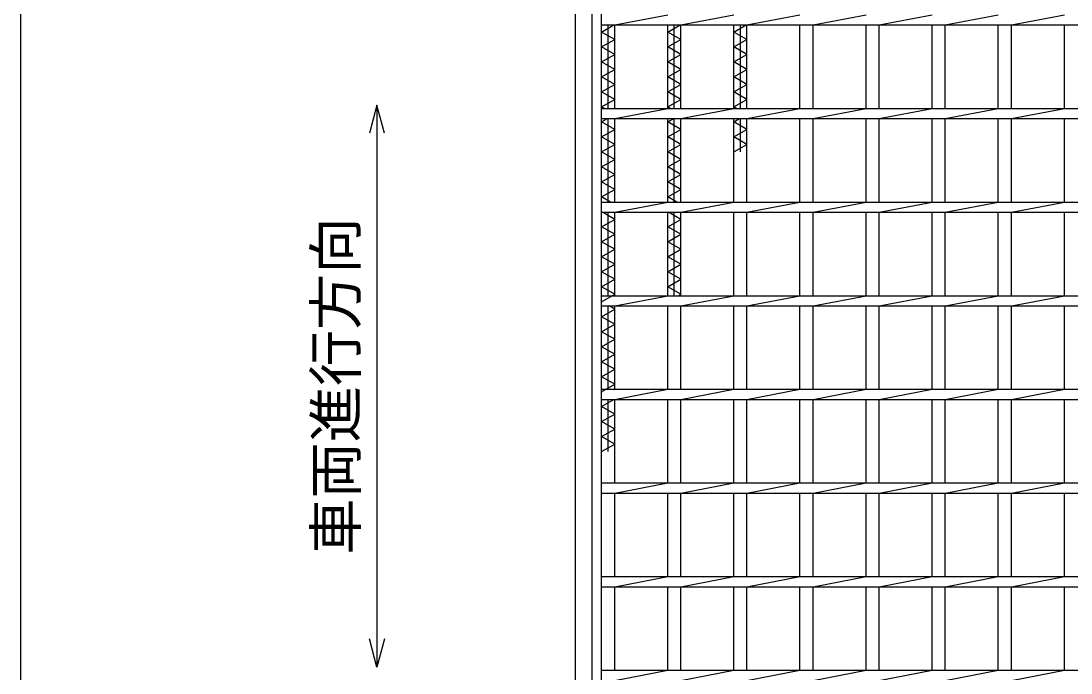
# Model space of a CAD drawing. Units: millimetres, scale not verified. Extents: x -1820 to 1731, y -1282 to 1054.
# Drawn here: x -1729 to -1168, y 5 to 353 of the extents above; entities that cross this region are included whole.
import ezdxf
from ezdxf.enums import TextEntityAlignment as Align

# ---------------------------------------------------------------- set-up
doc = ezdxf.new("R2010")
doc.units = ezdxf.units.MM
doc.header["$LTSCALE"] = 10
for name, color, linetype, lineweight in [('0_2', 150, 'Continuous', 25), ('16', 3, 'Continuous', 25), ('19', 6, 'Continuous', 25), ('22', 4, 'Continuous', 25)]:
    doc.layers.add(name, color=color, linetype=linetype, lineweight=lineweight)
doc.styles.add('ベクトル', font='')
doc.styles.get('ベクトル').set_extended_font_data('ベクトル')

msp = doc.modelspace()

# ---------------------------------------------------------------- linework, layer by layer
at = {"layer": '0_2'}
msp.add_line((-1729, -1146.5), (-1729, 1053.5), dxfattribs=at)
at = {"layer": '16'}
for p, q in [((-1419, -191.5), (-1419, 499.5)), ((-1419, 351.25), (-1419, 356.75)), ((-1412, 351.25), (-1383.7, 356.75)), ((-1376.7, 351.25), (-1348.4, 356.75)), ((-1341.4, 351.25), (-1313.1, 356.75)), ((-1306.1, 351.25), (-1277.8, 356.75)), ((-1270.8, 351.25), (-1242.5, 356.75)), ((-1235.5, 351.25), (-1207.2, 356.75)), ((-1200.2, 351.25), (-1171.9, 356.75)), ((-1419, 351.25), (-424, 351.25)), ((-1419, 347.5), (-1412.44, 351.25)), ((-1415.5, 306.75), (-1415.5, 351.25)), ((-1412, 306.75), (-1412, 351.25)), ((-1383.7, 306.75), (-1383.7, 351.25)), ((-1383.7, 347.5), (-1377.14, 351.25)), ((-1380.2, 306.75), (-1380.2, 351.25)), ((-1376.7, 306.75), (-1376.7, 351.25)), ((-1348.4, 306.75), (-1348.4, 351.25)), ((-1348.4, 347.5), (-1341.84, 351.25)), ((-1344.9, 306.75), (-1344.9, 351.25)), ((-1341.4, 306.75), (-1341.4, 351.25)), ((-1313.1, 306.75), (-1313.1, 351.25)), ((-1306.1, 306.75), (-1306.1, 351.25)), ((-1277.8, 306.75), (-1277.8, 351.25)), ((-1270.8, 306.75), (-1270.8, 351.25)), ((-1242.5, 306.75), (-1242.5, 351.25)), ((-1235.5, 306.75), (-1235.5, 351.25)), ((-1207.2, 306.75), (-1207.2, 351.25)), ((-1200.2, 306.75), (-1200.2, 351.25)), ((-1171.9, 306.75), (-1171.9, 351.25)), ((-1412, 343.5), (-1419, 347.5)), ((-1419, 339.5), (-1412, 343.5)), ((-1376.7, 343.5), (-1383.7, 347.5)), ((-1383.7, 339.5), (-1376.7, 343.5)), ((-1341.4, 343.5), (-1348.4, 347.5)), ((-1348.4, 339.5), (-1341.4, 343.5)), ((-1412, 335.5), (-1419, 339.5)), ((-1376.7, 335.5), (-1383.7, 339.5)), ((-1341.4, 335.5), (-1348.4, 339.5)), ((-1419, 331.5), (-1412, 335.5)), ((-1412, 327.5), (-1419, 331.5)), ((-1383.7, 331.5), (-1376.7, 335.5)), ((-1376.7, 327.5), (-1383.7, 331.5)), ((-1348.4, 331.5), (-1341.4, 335.5)), ((-1341.4, 327.5), (-1348.4, 331.5)), ((-1419, 323.5), (-1412, 327.5)), ((-1383.7, 323.5), (-1376.7, 327.5)), ((-1348.4, 323.5), (-1341.4, 327.5)), ((-1412, 319.5), (-1419, 323.5)), ((-1376.7, 319.5), (-1383.7, 323.5)), ((-1341.4, 319.5), (-1348.4, 323.5)), ((-1419, 315.5), (-1412, 319.5)), ((-1412, 311.5), (-1419, 315.5)), ((-1383.7, 315.5), (-1376.7, 319.5)), ((-1376.7, 311.5), (-1383.7, 315.5)), ((-1348.4, 315.5), (-1341.4, 319.5)), ((-1341.4, 311.5), (-1348.4, 315.5)), ((-1419, 307.5), (-1412, 311.5)), ((-1383.7, 307.5), (-1376.7, 311.5)), ((-1348.4, 307.5), (-1341.4, 311.5)), ((-1417.69, 306.75), (-1419, 307.5)), ((-1419, 306.75), (-424, 306.75)), ((-1419, 301.25), (-1419, 306.75)), ((-1412, 301.25), (-1383.7, 306.75)), ((-1382.39, 306.75), (-1383.7, 307.5)), ((-1376.7, 301.25), (-1348.4, 306.75)), ((-1347.09, 306.75), (-1348.4, 307.5)), ((-1341.4, 301.25), (-1313.1, 306.75)), ((-1306.1, 301.25), (-1277.8, 306.75)), ((-1270.8, 301.25), (-1242.5, 306.75)), ((-1235.5, 301.25), (-1207.2, 306.75)), ((-1200.2, 301.25), (-1171.9, 306.75)), ((-1419, 301.25), (-424, 301.25)), ((-1419, 299.5), (-1415.94, 301.25)), ((-1412, 295.5), (-1419, 299.5)), ((-1415.5, 256.75), (-1415.5, 301.25)), ((-1412, 256.75), (-1412, 301.25)), ((-1383.7, 256.75), (-1383.7, 301.25)), ((-1383.7, 299.5), (-1380.64, 301.25)), ((-1376.7, 295.5), (-1383.7, 299.5)), ((-1380.2, 256.75), (-1380.2, 301.25)), ((-1376.7, 256.75), (-1376.7, 301.25)), ((-1348.4, 256.75), (-1348.4, 301.25)), ((-1348.4, 299.5), (-1345.34, 301.25)), ((-1341.4, 295.5), (-1348.4, 299.5)), ((-1344.9, 283.5), (-1344.9, 301.25)), ((-1341.4, 256.75), (-1341.4, 301.25)), ((-1313.1, 256.75), (-1313.1, 301.25)), ((-1306.1, 256.75), (-1306.1, 301.25)), ((-1277.8, 256.75), (-1277.8, 301.25)), ((-1270.8, 256.75), (-1270.8, 301.25)), ((-1242.5, 256.75), (-1242.5, 301.25)), ((-1235.5, 256.75), (-1235.5, 301.25)), ((-1207.2, 256.75), (-1207.2, 301.25)), ((-1200.2, 256.75), (-1200.2, 301.25)), ((-1171.9, 256.75), (-1171.9, 301.25)), ((-1419, 291.5), (-1412, 295.5)), ((-1383.7, 291.5), (-1376.7, 295.5)), ((-1348.4, 291.5), (-1341.4, 295.5)), ((-1412, 287.5), (-1419, 291.5)), ((-1419, 283.5), (-1412, 287.5)), ((-1376.7, 287.5), (-1383.7, 291.5)), ((-1383.7, 283.5), (-1376.7, 287.5)), ((-1341.4, 287.5), (-1348.4, 291.5)), ((-1348.4, 283.5), (-1341.4, 287.5)), ((-1412, 279.5), (-1419, 283.5)), ((-1376.7, 279.5), (-1383.7, 283.5)), ((-1419, 275.5), (-1412, 279.5)), ((-1412, 271.5), (-1419, 275.5)), ((-1383.7, 275.5), (-1376.7, 279.5)), ((-1376.7, 271.5), (-1383.7, 275.5)), ((-1419, 267.5), (-1412, 271.5)), ((-1383.7, 267.5), (-1376.7, 271.5)), ((-1412, 263.5), (-1419, 267.5)), ((-1419, 259.5), (-1412, 263.5)), ((-1376.7, 263.5), (-1383.7, 267.5)), ((-1383.7, 259.5), (-1376.7, 263.5)), ((-1414.19, 256.75), (-1419, 259.5)), ((-1378.89, 256.75), (-1383.7, 259.5)), ((-1419, 256.75), (-424, 256.75)), ((-1419, 251.25), (-1419, 256.75)), ((-1412, 251.25), (-1383.7, 256.75)), ((-1376.7, 251.25), (-1348.4, 256.75)), ((-1341.4, 251.25), (-1313.1, 256.75)), ((-1306.1, 251.25), (-1277.8, 256.75)), ((-1270.8, 251.25), (-1242.5, 256.75)), ((-1235.5, 251.25), (-1207.2, 256.75)), ((-1200.2, 251.25), (-1171.9, 256.75)), ((-1419, 251.25), (-424, 251.25)), ((-1419, 243.5), (-1412, 247.5)), ((-1412, 247.5), (-1418.56, 251.25)), ((-1415.5, 206.75), (-1415.5, 251.25)), ((-1412, 206.75), (-1412, 251.25)), ((-1383.7, 206.75), (-1383.7, 251.25)), ((-1383.7, 243.5), (-1376.7, 247.5)), ((-1376.7, 247.5), (-1383.26, 251.25)), ((-1380.2, 206.75), (-1380.2, 251.25)), ((-1376.7, 206.75), (-1376.7, 251.25)), ((-1348.4, 206.75), (-1348.4, 251.25)), ((-1341.4, 206.75), (-1341.4, 251.25)), ((-1313.1, 206.75), (-1313.1, 251.25)), ((-1306.1, 206.75), (-1306.1, 251.25)), ((-1277.8, 206.75), (-1277.8, 251.25)), ((-1270.8, 206.75), (-1270.8, 251.25)), ((-1242.5, 206.75), (-1242.5, 251.25)), ((-1235.5, 206.75), (-1235.5, 251.25)), ((-1207.2, 206.75), (-1207.2, 251.25)), ((-1200.2, 206.75), (-1200.2, 251.25)), ((-1171.9, 206.75), (-1171.9, 251.25)), ((-1412, 239.5), (-1419, 243.5)), ((-1376.7, 239.5), (-1383.7, 243.5)), ((-1419, 235.5), (-1412, 239.5)), ((-1412, 231.5), (-1419, 235.5)), ((-1383.7, 235.5), (-1376.7, 239.5)), ((-1376.7, 231.5), (-1383.7, 235.5)), ((-1419, 227.5), (-1412, 231.5)), ((-1383.7, 227.5), (-1376.7, 231.5)), ((-1412, 223.5), (-1419, 227.5)), ((-1376.7, 223.5), (-1383.7, 227.5)), ((-1419, 219.5), (-1412, 223.5)), ((-1412, 215.5), (-1419, 219.5)), ((-1383.7, 219.5), (-1376.7, 223.5)), ((-1376.7, 215.5), (-1383.7, 219.5)), ((-1419, 211.5), (-1412, 215.5)), ((-1383.7, 211.5), (-1376.7, 215.5)), ((-1412, 207.5), (-1419, 211.5)), ((-1419, 203.5), (-1412, 207.5)), ((-1376.7, 207.5), (-1383.7, 211.5)), ((-1378.01, 206.75), (-1376.7, 207.5)), ((-1419, 206.75), (-424, 206.75)), ((-1419, 201.25), (-1419, 206.75)), ((-1412, 201.25), (-1383.7, 206.75)), ((-1376.7, 201.25), (-1348.4, 206.75)), ((-1341.4, 201.25), (-1313.1, 206.75)), ((-1306.1, 201.25), (-1277.8, 206.75)), ((-1270.8, 201.25), (-1242.5, 206.75)), ((-1235.5, 201.25), (-1207.2, 206.75)), ((-1200.2, 201.25), (-1171.9, 206.75)), ((-1419, 201.25), (-424, 201.25)), ((-1419, 195.5), (-1412, 199.5)), ((-1415.5, 156.75), (-1415.5, 201.25)), ((-1412, 199.5), (-1415.06, 201.25)), ((-1412, 156.75), (-1412, 201.25)), ((-1383.7, 156.75), (-1383.7, 201.25)), ((-1376.7, 156.75), (-1376.7, 201.25)), ((-1348.4, 156.75), (-1348.4, 201.25)), ((-1341.4, 156.75), (-1341.4, 201.25)), ((-1313.1, 156.75), (-1313.1, 201.25)), ((-1306.1, 156.75), (-1306.1, 201.25)), ((-1277.8, 156.75), (-1277.8, 201.25)), ((-1270.8, 156.75), (-1270.8, 201.25)), ((-1242.5, 156.75), (-1242.5, 201.25)), ((-1235.5, 156.75), (-1235.5, 201.25)), ((-1207.2, 156.75), (-1207.2, 201.25)), ((-1200.2, 156.75), (-1200.2, 201.25)), ((-1171.9, 156.75), (-1171.9, 201.25)), ((-1412, 191.5), (-1419, 195.5)), ((-1419, 187.5), (-1412, 191.5)), ((-1412, 183.5), (-1419, 187.5)), ((-1419, 179.5), (-1412, 183.5)), ((-1412, 175.5), (-1419, 179.5)), ((-1419, 171.5), (-1412, 175.5)), ((-1412, 167.5), (-1419, 171.5)), ((-1419, 163.5), (-1412, 167.5)), ((-1412, 159.5), (-1419, 163.5)), ((-1419, 155.5), (-1412, 159.5)), ((-1419, 156.75), (-424, 156.75)), ((-1419, 151.25), (-1419, 156.75)), ((-1412, 151.25), (-1383.7, 156.75)), ((-1376.7, 151.25), (-1348.4, 156.75)), ((-1341.4, 151.25), (-1313.1, 156.75)), ((-1306.1, 151.25), (-1277.8, 156.75)), ((-1270.8, 151.25), (-1242.5, 156.75)), ((-1235.5, 151.25), (-1207.2, 156.75)), ((-1200.2, 151.25), (-1171.9, 156.75)), ((-1419, 151.25), (-424, 151.25)), ((-1419, 147.5), (-1412.44, 151.25)), ((-1412, 143.5), (-1419, 147.5)), ((-1415.5, 123.5), (-1415.5, 151.25)), ((-1412, 106.75), (-1412, 151.25)), ((-1383.7, 106.75), (-1383.7, 151.25)), ((-1376.7, 106.75), (-1376.7, 151.25)), ((-1348.4, 106.75), (-1348.4, 151.25)), ((-1341.4, 106.75), (-1341.4, 151.25)), ((-1313.1, 106.75), (-1313.1, 151.25)), ((-1306.1, 106.75), (-1306.1, 151.25)), ((-1277.8, 106.75), (-1277.8, 151.25)), ((-1270.8, 106.75), (-1270.8, 151.25)), ((-1242.5, 106.75), (-1242.5, 151.25)), ((-1235.5, 106.75), (-1235.5, 151.25)), ((-1207.2, 106.75), (-1207.2, 151.25)), ((-1200.2, 106.75), (-1200.2, 151.25)), ((-1171.9, 106.75), (-1171.9, 151.25)), ((-1419, 139.5), (-1412, 143.5)), ((-1412, 135.5), (-1419, 139.5)), ((-1419, 131.5), (-1412, 135.5)), ((-1412, 127.5), (-1419, 131.5)), ((-1419, 123.5), (-1412, 127.5)), ((-1419, 106.75), (-424, 106.75)), ((-1419, 101.25), (-1419, 106.75)), ((-1412, 101.25), (-1383.7, 106.75)), ((-1376.7, 101.25), (-1348.4, 106.75)), ((-1341.4, 101.25), (-1313.1, 106.75)), ((-1306.1, 101.25), (-1277.8, 106.75)), ((-1270.8, 101.25), (-1242.5, 106.75)), ((-1235.5, 101.25), (-1207.2, 106.75)), ((-1200.2, 101.25), (-1171.9, 106.75)), ((-1419, 101.25), (-424, 101.25)), ((-1412, 56.75), (-1412, 101.25)), ((-1383.7, 56.75), (-1383.7, 101.25)), ((-1376.7, 56.75), (-1376.7, 101.25)), ((-1348.4, 56.75), (-1348.4, 101.25)), ((-1341.4, 56.75), (-1341.4, 101.25)), ((-1313.1, 56.75), (-1313.1, 101.25)), ((-1306.1, 56.75), (-1306.1, 101.25)), ((-1277.8, 56.75), (-1277.8, 101.25)), ((-1270.8, 56.75), (-1270.8, 101.25)), ((-1242.5, 56.75), (-1242.5, 101.25)), ((-1235.5, 56.75), (-1235.5, 101.25)), ((-1207.2, 56.75), (-1207.2, 101.25)), ((-1200.2, 56.75), (-1200.2, 101.25)), ((-1171.9, 56.75), (-1171.9, 101.25)), ((-1419, 56.75), (-424, 56.75)), ((-1419, 51.25), (-1419, 56.75)), ((-1412, 51.25), (-1383.7, 56.75)), ((-1376.7, 51.25), (-1348.4, 56.75)), ((-1341.4, 51.25), (-1313.1, 56.75)), ((-1306.1, 51.25), (-1277.8, 56.75)), ((-1270.8, 51.25), (-1242.5, 56.75)), ((-1235.5, 51.25), (-1207.2, 56.75)), ((-1200.2, 51.25), (-1171.9, 56.75)), ((-1419, 51.25), (-424, 51.25)), ((-1412, 6.75), (-1412, 51.25)), ((-1383.7, 6.75), (-1383.7, 51.25)), ((-1376.7, 6.75), (-1376.7, 51.25)), ((-1348.4, 6.75), (-1348.4, 51.25)), ((-1341.4, 6.75), (-1341.4, 51.25)), ((-1313.1, 6.75), (-1313.1, 51.25)), ((-1306.1, 6.75), (-1306.1, 51.25)), ((-1277.8, 6.75), (-1277.8, 51.25)), ((-1270.8, 6.75), (-1270.8, 51.25)), ((-1242.5, 6.75), (-1242.5, 51.25)), ((-1235.5, 6.75), (-1235.5, 51.25)), ((-1207.2, 6.75), (-1207.2, 51.25)), ((-1200.2, 6.75), (-1200.2, 51.25)), ((-1171.9, 6.75), (-1171.9, 51.25)), ((-1419, 6.75), (-424, 6.75)), ((-1419, 1.25), (-1419, 6.75)), ((-1412, 1.25), (-1383.7, 6.75)), ((-1376.7, 1.25), (-1348.4, 6.75)), ((-1341.4, 1.25), (-1313.1, 6.75)), ((-1306.1, 1.25), (-1277.8, 6.75)), ((-1270.8, 1.25), (-1242.5, 6.75)), ((-1235.5, 1.25), (-1207.2, 6.75)), ((-1200.2, 1.25), (-1171.9, 6.75))]:
    msp.add_line(p, q, dxfattribs=at)
at = {"layer": '19'}
for p, q in [((-1433, -206), (-1433, 514)), ((-1424, -200), (-1424, 508))]:
    msp.add_line(p, q, dxfattribs=at)
at = {"layer": '22'}
for p, q in [((-1539, 308.5), (-1543, 293.5)), ((-1535, 293.5), (-1539, 308.5)), ((-1539, 308.5), (-1539, 8.5)), ((-1539, 8.5), (-1543, 23.5)), ((-1535, 23.5), (-1539, 8.5))]:
    msp.add_line(p, q, dxfattribs=at)

# ---------------------------------------------------------------- texts
at = {"layer": '22', "color": 2, "style": 'ベクトル'}
msp.add_text('車両進行方向', height=21.99, rotation=90, dxfattribs=at).set_placement((-1561, 68.5), align=Align.MIDDLE_LEFT)

doc.saveas('drawing.dxf')
